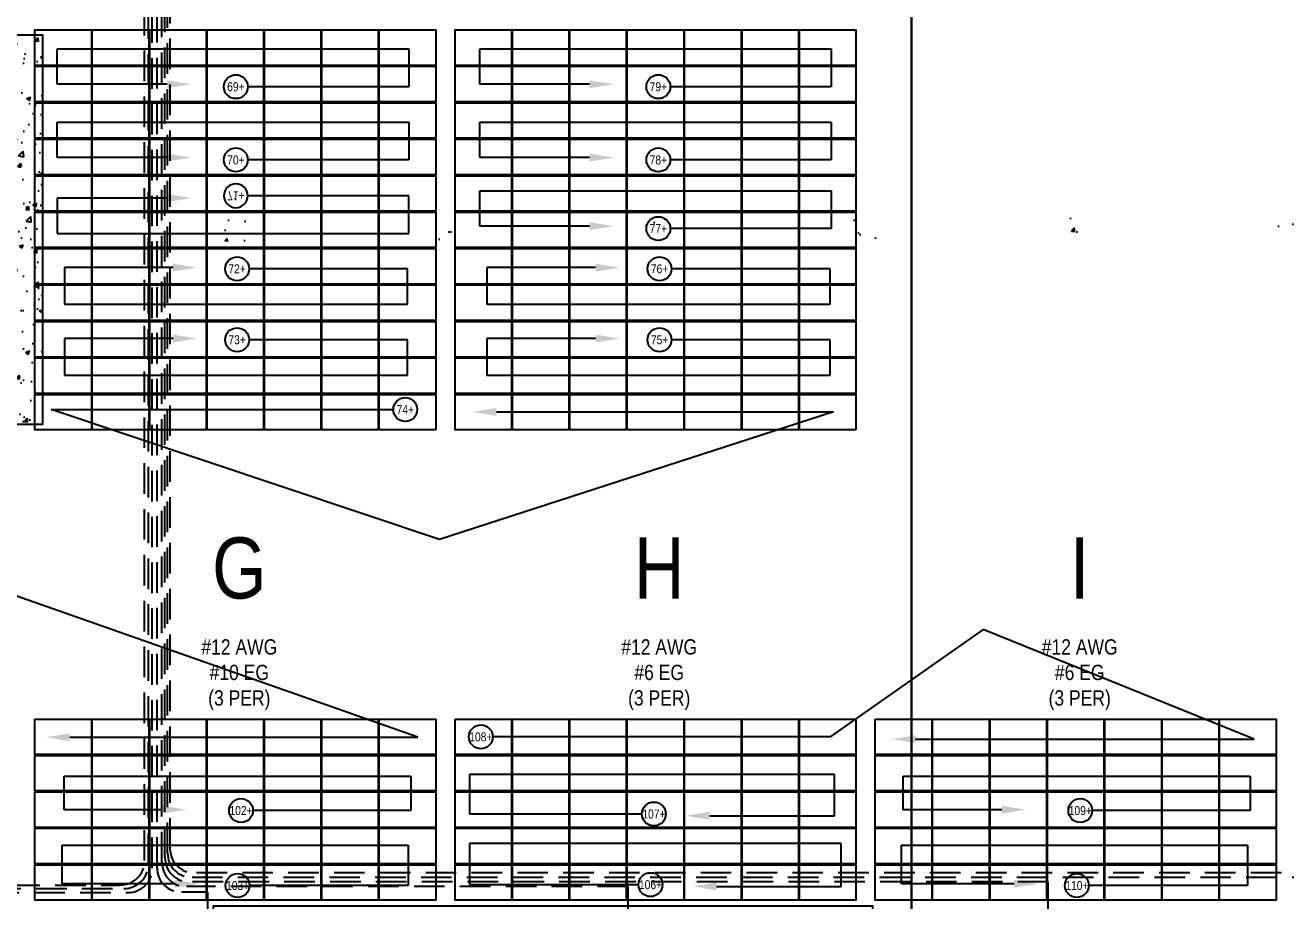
# Model space of a CAD drawing. Header units: inches. Extents: x 0.3 to 35.5, y 0.2 to 23.5.
# Drawn here: x 9.61 to 19.92, y 3.87 to 11.03 of the extents above; entities that cross this region are included whole.
import ezdxf
from ezdxf import colors
from ezdxf.entities.mleader import LeaderData, LeaderLine
from ezdxf.enums import TextEntityAlignment as Align
from ezdxf.math import Vec2, Vec3

# ---------------------------------------------------------------- set-up
doc = ezdxf.new("R2010")
doc.units = ezdxf.units.IN
doc.header["$MEASUREMENT"] = 0
doc.linetypes.add('HIDDEN', pattern=[0.375, 0.25, -0.125])
for name, color, linetype in [('772-1$0$A-AREA', 9, 'Continuous'), ('772-1$0$A-WALL-PATT', 8, 'Continuous'), ('A - Level 1', 7, 'Continuous'), ('AN - Text', 7, 'Continuous'), ('E-STRINGS', 62, 'Continuous'), ('MODULES', 1, 'Continuous')]:
    doc.layers.add(name, color=color, linetype=linetype)
doc.layers.add('E - Conduit', color=7, linetype='HIDDEN', lineweight=25)
doc.styles.add('Arial Narrow', font='ARIALN.TTF', dxfattribs={"height": 1})
doc.styles.add('Borrego 8th NO-ANNO', font='ARIALN.TTF')
doc.styles.get("Standard").update_dxf_attribs({"font": 'ARIAL.TTF'})
pattern_1 = [(50, (-7.09443, -6.13496), (0.3362157, -0.029415), [0.0351563, -0.3867188]), (355, (-7.09443, -6.13496), (-0.0650397, 0.35259), [0.028125, -0.309375]), (100.4514, (-7.06642, -6.1374), (0.2711763, 0.3231748), [0.0298782, -0.3286604]), (46.1842, (-7.09443, -6.0412), (0.500269, -0.077587), [0.052734, -0.580078]), (96.6356, (-7.05275, -6.0477), (0.438123, 0.456618), [0.044817, -0.4929905]), (351.1842, (-7.09443, -6.0412), (0.438123, 0.456618), [0.0421875, -0.4640625]), (21, (-7.04756, -6.06465), (0.2798002, -0.1887276), [0.0351563, -0.3867188]), (326, (-7.04756, -6.06465), (0.114054, 0.339914), [0.028125, -0.309375]), (71.4514, (-7.02424, -6.08038), (0.3938544, 0.151186), [0.0298782, -0.3286604]), (37.5, (-7.09443, -6.13496), (0.00569993, 0.156044), [0, -0.305625, 0, -0.3140625, 0, -0.3105469]), (7.5, (-7.09443, -6.13496), (0.1233138, 0.1848805), [0, -0.1790625, 0, -0.2985938, 0, -0.1183594]), (327.5, (-7.19897, -6.13496), (0.25022927, -0.0105726), [0, -0.1171875, 0, -0.365625, 0, -0.4851563]), (317.5, (-7.24584, -6.13496), (0.2733685, 0.0469242), [0, -0.1523438, 0, -0.2428125, 0, -0.3445313])]

# ---------------------------------------------------------------- blocks, each defined once
blk = doc.blocks.new('_TagCircle')
at = {"layer": 'E-STRINGS', "linetype": 'ByBlock', "lineweight": -2}
blk.add_circle((0, 0), 0.125, dxfattribs=at)
at = {"layer": 'E-STRINGS', "style": 'Arial Narrow'}
blk.add_attdef('TAGNUMBER', text='', height=0.09375, dxfattribs=at).set_placement((0, -0.046875), align=Align.CENTER)
blk = doc.blocks.new('*E147')
at = {"layer": '772-1$0$A-WALL-PATT'}
h = blk.add_hatch(dxfattribs=at)
h.set_pattern_fill('AR-CONC', color=256, scale=0.046875, style=0)
h.set_pattern_definition([(50, (5.9374, 24.06752), (0.3362157, -0.029415), [0.035156, -0.386719]), (355, (5.9374, 24.06752), (-0.06504, 0.35259), [0.028125, -0.309375]), (100.4514, (5.96543, 24.06507), (0.271176, 0.323175), [0.029878, -0.3286604]), (46.1842, (5.9374, 24.16127), (0.500269, -0.077587), [0.052734, -0.580078]), (96.6356, (5.9791, 24.1548), (0.438123, 0.456618), [0.044817, -0.49299]), (351.1842, (5.9374, 24.16127), (0.438123, 0.456618), [0.042188, -0.464063]), (21, (5.98428, 24.13783), (0.2798, -0.1887276), [0.035156, -0.386719]), (326, (5.9843, 24.13783), (0.114054, 0.339914), [0.028125, -0.309375]), (71.4514, (6.0076, 24.1221), (0.3938544, 0.151186), [0.029878, -0.3286604]), (37.5, (5.93741, 24.06752), (0.0056999, 0.156044), [0, -0.305625, 0, -0.3140625, 0, -0.3105469]), (7.5, (5.93741, 24.06752), (0.1233138, 0.1848805), [0, -0.1790625, 0, -0.2985938, 0, -0.1183594]), (327.5, (5.83288, 24.06752), (0.2502293, -0.0105726), [0, -0.1171875, 0, -0.365625, 0, -0.4851563]), (317.5, (5.786, 24.06752), (0.2733685, 0.0469242), [0, -0.1523438, 0, -0.2428125, 0, -0.3445313])])
h.paths.add_polyline_path([(8.484, 10.473), (8.203, 10.473), (8.203, 7.285), (8.484, 7.285)])
h = blk.add_hatch(dxfattribs=at)
h.set_pattern_fill('AR-CONC', color=256, scale=0.046875, style=0)
h.set_pattern_definition(pattern_1)
h.paths.add_polyline_path([(10.156, 8.785), (10.156, 8.973), (9.969, 8.973), (9.969, 8.785)])
h = blk.add_hatch(dxfattribs=at)
h.set_pattern_fill('AR-CONC', color=256, scale=0.046875, style=0)
h.set_pattern_definition(pattern_1)
h.paths.add_polyline_path([(11.875, 8.973), (11.688, 8.973), (11.688, 8.785), (11.875, 8.785)])
h = blk.add_hatch(dxfattribs=at)
h.set_pattern_fill('AR-CONC', color=256, scale=0.046875, style=0)
h.set_pattern_definition(pattern_1)
h.paths.add_polyline_path([(13.594, 8.785), (13.594, 8.973), (13.406, 8.973), (13.406, 8.785)])
h = blk.add_hatch(dxfattribs=at)
h.set_pattern_fill('AR-CONC', color=256, scale=0.046875, style=0)
h.set_pattern_definition(pattern_1)
h.paths.add_polyline_path([(15.313, 8.785), (15.313, 8.973), (15.125, 8.973), (15.125, 8.785)])
h = blk.add_hatch(dxfattribs=at)
h.set_pattern_fill('AR-CONC', color=256, scale=0.046875, style=0)
h.set_pattern_definition(pattern_1)
h.paths.add_polyline_path([(17.031, 8.785), (17.031, 8.973), (16.844, 8.973), (16.844, 8.785)])
h = blk.add_hatch(dxfattribs=at)
h.set_pattern_fill('AR-CONC', color=256, scale=0.046875, style=0)
h.set_pattern_definition(pattern_1)
h.paths.add_polyline_path([(18.75, 8.785), (18.75, 8.973), (18.563, 8.973), (18.563, 8.785)])
at = {"layer": '772-1$0$A-AREA', "elevation": 0}
blk.add_lwpolyline([(8.203, 12.91), (8.203, 10.473), (8.484, 10.473), (8.484, 7.285), (8.203, 7.285), (8.203, 3.16), (15.594, 3.16), (15.594, 3.16), (9.884, 3.16), (9.884, 3.348), (15.274, 3.348), (15.274, 3.16), (15.594, 3.16), (15.594, 14.535)], dxfattribs=at)
blk.add_lwpolyline([(15.594, 14.535), (15.594, 3.16), (18.867, 3.16), (18.867, 8.77), (18.977, 8.77), (18.977, 8.723), (19.539, 8.723), (19.539, 8.77), (19.648, 8.77), (19.648, 7.191), (19.539, 7.191), (19.539, 7.301), (18.977, 7.301), (18.977, 7.191), (18.867, 7.191), (18.867, 3.16), (23.672, 3.16), (23.672, 20.223), (18.149, 20.223), (17.657, 14.598), (22.211, 14.598), (22.211, 14.41), (16.82, 14.41), (16.82, 14.535)], close=True, dxfattribs=at)

msp = doc.modelspace()

# ---------------------------------------------------------------- linework, layer by layer
at = {"layer": 'E - Conduit'}
for p, q in [((10.585, 4.198), (10.585, 20.732)), ((10.616, 4.169), (10.616, 20.732)), ((10.648, 4.136), (10.648, 20.732)), ((10.688, 4.139), (10.688, 20.732)), ((10.727, 4.184), (10.727, 20.732)), ((10.752, 4.223), (10.752, 20.732)), ((10.773, 4.259, 0), (10.773, 20.732)), ((10.794, 4.296, 0), (10.794, 20.732)), ((17.978, 4.023), (10.952, 4.023)), ((21.722, 4.059, 0), (10.973, 4.059, 0)), ((21.76, 4.097, 0), (10.993, 4.097, 0)), ((17.978, 3.804), (17.978, 4.023)), ((4.823, 3.969), (10.416, 3.969)), ((6.479, 3.998), (10.386, 3.998)), ((8.183, 3.936), (10.449, 3.936)), ((11.103, 3.939), (10.887, 3.939)), ((14.54, 3.985), (10.927, 3.985)), ((11.103, 3.804), (11.103, 3.939)), ((14.54, 3.804), (14.54, 3.985))]:
    msp.add_line(p, q, dxfattribs=at)
at = {"layer": 'E - Conduit', "extrusion": (-2.67558e-23, -1.67911e-07, 1)}
msp.add_arc((10.973, 4.259, 0), 0.2, 180, 270, dxfattribs=at)
at = {"layer": 'E - Conduit', "extrusion": (-2.00792e-23, -1.68288e-07, 1)}
msp.add_arc((10.993, 4.296, 0), 0.2, 180, 270, dxfattribs=at)
at = {"layer": 'E - Conduit'}
for centre, start, end in [((10.386, 4.198), 270, 0), ((10.416, 4.169), 270, 0), ((10.449, 4.136), 270, 0), ((10.887, 4.139), 180, 270), ((10.927, 4.184), 180, 270), ((10.952, 4.223), 180, 270)]:
    msp.add_arc(centre, 0.2, start, end, dxfattribs=at)
at = {"layer": 'MODULES', "elevation": 0}
for points in [[(10.15, 10.702), (9.688, 10.702), (9.688, 10.993), (10.15, 10.993)], [(10.619, 10.702), (10.157, 10.702), (10.157, 10.993), (10.619, 10.993)], [(11.089, 10.702), (10.627, 10.702), (10.627, 10.993), (11.089, 10.993)], [(11.558, 10.702), (11.096, 10.702), (11.096, 10.993), (11.558, 10.993)], [(12.028, 10.702), (11.566, 10.702), (11.566, 10.993), (12.028, 10.993)], [(12.497, 10.702), (12.035, 10.702), (12.035, 10.993), (12.497, 10.993)], [(12.967, 10.702), (12.505, 10.702), (12.505, 10.993), (12.967, 10.993)], [(13.587, 10.702), (13.125, 10.702), (13.125, 10.993), (13.587, 10.993)], [(14.057, 10.702), (13.595, 10.702), (13.595, 10.993), (14.057, 10.993)], [(14.526, 10.702), (14.064, 10.702), (14.064, 10.993), (14.526, 10.993)], [(14.996, 10.702), (14.534, 10.702), (14.534, 10.993), (14.996, 10.993)], [(15.465, 10.702), (15.003, 10.702), (15.003, 10.993), (15.465, 10.993)], [(15.935, 10.702), (15.473, 10.702), (15.473, 10.993), (15.935, 10.993)], [(16.404, 10.702), (15.942, 10.702), (15.942, 10.993), (16.404, 10.993)], [(10.15, 10.404), (9.688, 10.404), (9.688, 10.695), (10.15, 10.695)], [(10.619, 10.404), (10.157, 10.404), (10.157, 10.695), (10.619, 10.695)], [(11.089, 10.404), (10.627, 10.404), (10.627, 10.695), (11.089, 10.695)], [(11.558, 10.404), (11.096, 10.404), (11.096, 10.695), (11.558, 10.695)], [(12.028, 10.404), (11.566, 10.404), (11.566, 10.695), (12.028, 10.695)], [(12.497, 10.404), (12.035, 10.404), (12.035, 10.695), (12.497, 10.695)], [(12.967, 10.404), (12.505, 10.404), (12.505, 10.695), (12.967, 10.695)], [(13.587, 10.404), (13.125, 10.404), (13.125, 10.695), (13.587, 10.695)], [(14.057, 10.404), (13.595, 10.404), (13.595, 10.695), (14.057, 10.695)], [(14.526, 10.404), (14.064, 10.404), (14.064, 10.695), (14.526, 10.695)], [(14.996, 10.404), (14.534, 10.404), (14.534, 10.695), (14.996, 10.695)], [(15.465, 10.404), (15.003, 10.404), (15.003, 10.695), (15.465, 10.695)], [(15.935, 10.404), (15.473, 10.404), (15.473, 10.695), (15.935, 10.695)], [(16.404, 10.404), (15.942, 10.404), (15.942, 10.695), (16.404, 10.695)], [(10.15, 10.106), (9.688, 10.106), (9.688, 10.396), (10.15, 10.396)], [(10.619, 10.106), (10.157, 10.106), (10.157, 10.396), (10.619, 10.396)], [(11.089, 10.106), (10.627, 10.106), (10.627, 10.396), (11.089, 10.396)], [(11.558, 10.106), (11.096, 10.106), (11.096, 10.396), (11.558, 10.396)], [(12.028, 10.106), (11.566, 10.106), (11.566, 10.396), (12.028, 10.396)], [(12.497, 10.106), (12.035, 10.106), (12.035, 10.396), (12.497, 10.396)], [(12.967, 10.106), (12.505, 10.106), (12.505, 10.396), (12.967, 10.396)], [(13.587, 10.106), (13.125, 10.106), (13.125, 10.396), (13.587, 10.396)], [(14.057, 10.106), (13.595, 10.106), (13.595, 10.396), (14.057, 10.396)], [(14.526, 10.106), (14.064, 10.106), (14.064, 10.396), (14.526, 10.396)], [(14.996, 10.106), (14.534, 10.106), (14.534, 10.396), (14.996, 10.396)], [(15.465, 10.106), (15.003, 10.106), (15.003, 10.396), (15.465, 10.396)], [(15.935, 10.106), (15.473, 10.106), (15.473, 10.396), (15.935, 10.396)], [(16.404, 10.106), (15.942, 10.106), (15.942, 10.396), (16.404, 10.396)], [(10.15, 9.808), (9.688, 9.808), (9.688, 10.098), (10.15, 10.098)], [(10.619, 9.808), (10.157, 9.808), (10.157, 10.098), (10.619, 10.098)], [(11.089, 9.808), (10.627, 9.808), (10.627, 10.098), (11.089, 10.098)], [(11.558, 9.808), (11.096, 9.808), (11.096, 10.098), (11.558, 10.098)], [(12.028, 9.808), (11.566, 9.808), (11.566, 10.098), (12.028, 10.098)], [(12.497, 9.808), (12.035, 9.808), (12.035, 10.098), (12.497, 10.098)], [(12.967, 9.808), (12.505, 9.808), (12.505, 10.098), (12.967, 10.098)], [(13.587, 9.808), (13.125, 9.808), (13.125, 10.098), (13.587, 10.098)], [(14.057, 9.808), (13.595, 9.808), (13.595, 10.098), (14.057, 10.098)], [(14.526, 9.808), (14.064, 9.808), (14.064, 10.098), (14.526, 10.098)], [(14.996, 9.808), (14.534, 9.808), (14.534, 10.098), (14.996, 10.098)], [(15.465, 9.808), (15.003, 9.808), (15.003, 10.098), (15.465, 10.098)], [(15.935, 9.808), (15.473, 9.808), (15.473, 10.098), (15.935, 10.098)], [(16.404, 9.808), (15.942, 9.808), (15.942, 10.098), (16.404, 10.098)], [(10.15, 9.51), (9.688, 9.51), (9.688, 9.8), (10.15, 9.8)], [(10.619, 9.51), (10.157, 9.51), (10.157, 9.8), (10.619, 9.8)], [(11.089, 9.51), (10.627, 9.51), (10.627, 9.8), (11.089, 9.8)], [(11.558, 9.51), (11.096, 9.51), (11.096, 9.8), (11.558, 9.8)], [(12.028, 9.51), (11.566, 9.51), (11.566, 9.8), (12.028, 9.8)], [(12.497, 9.51), (12.035, 9.51), (12.035, 9.8), (12.497, 9.8)], [(12.967, 9.51), (12.505, 9.51), (12.505, 9.8), (12.967, 9.8)], [(13.587, 9.51), (13.125, 9.51), (13.125, 9.8), (13.587, 9.8)], [(14.057, 9.51), (13.595, 9.51), (13.595, 9.8), (14.057, 9.8)], [(14.526, 9.51), (14.064, 9.51), (14.064, 9.8), (14.526, 9.8)], [(14.996, 9.51), (14.534, 9.51), (14.534, 9.8), (14.996, 9.8)], [(15.465, 9.51), (15.003, 9.51), (15.003, 9.8), (15.465, 9.8)], [(15.935, 9.51), (15.473, 9.51), (15.473, 9.8), (15.935, 9.8)], [(16.404, 9.51), (15.942, 9.51), (15.942, 9.8), (16.404, 9.8)], [(10.15, 9.212), (9.688, 9.212), (9.688, 9.502), (10.15, 9.502)], [(10.619, 9.212), (10.157, 9.212), (10.157, 9.502), (10.619, 9.502)], [(11.089, 9.212), (10.627, 9.212), (10.627, 9.502), (11.089, 9.502)], [(11.558, 9.212), (11.096, 9.212), (11.096, 9.502), (11.558, 9.502)], [(12.028, 9.212), (11.566, 9.212), (11.566, 9.502), (12.028, 9.502)], [(12.497, 9.212), (12.035, 9.212), (12.035, 9.502), (12.497, 9.502)], [(12.967, 9.212), (12.505, 9.212), (12.505, 9.502), (12.967, 9.502)], [(13.587, 9.212), (13.125, 9.212), (13.125, 9.502), (13.587, 9.502)], [(14.057, 9.212), (13.595, 9.212), (13.595, 9.502), (14.057, 9.502)], [(14.526, 9.212), (14.064, 9.212), (14.064, 9.502), (14.526, 9.502)], [(14.996, 9.212), (14.534, 9.212), (14.534, 9.502), (14.996, 9.502)], [(15.465, 9.212), (15.003, 9.212), (15.003, 9.502), (15.465, 9.502)], [(15.935, 9.212), (15.473, 9.212), (15.473, 9.502), (15.935, 9.502)], [(16.404, 9.212), (15.942, 9.212), (15.942, 9.502), (16.404, 9.502)], [(10.15, 8.913), (9.688, 8.913), (9.688, 9.204), (10.15, 9.204)], [(10.619, 8.913), (10.157, 8.913), (10.157, 9.204), (10.619, 9.204)], [(11.089, 8.913), (10.627, 8.913), (10.627, 9.204), (11.089, 9.204)], [(11.558, 8.913), (11.096, 8.913), (11.096, 9.204), (11.558, 9.204)], [(12.028, 8.913), (11.566, 8.913), (11.566, 9.204), (12.028, 9.204)], [(12.497, 8.913), (12.035, 8.913), (12.035, 9.204), (12.497, 9.204)], [(12.967, 8.913), (12.505, 8.913), (12.505, 9.204), (12.967, 9.204)], [(13.587, 8.913), (13.125, 8.913), (13.125, 9.204), (13.587, 9.204)], [(14.057, 8.913), (13.595, 8.913), (13.595, 9.204), (14.057, 9.204)], [(14.526, 8.913), (14.064, 8.913), (14.064, 9.204), (14.526, 9.204)], [(14.996, 8.913), (14.534, 8.913), (14.534, 9.204), (14.996, 9.204)], [(15.465, 8.913), (15.003, 8.913), (15.003, 9.204), (15.465, 9.204)], [(15.935, 8.913), (15.473, 8.913), (15.473, 9.204), (15.935, 9.204)], [(16.404, 8.913), (15.942, 8.913), (15.942, 9.204), (16.404, 9.204)], [(10.15, 8.615), (9.688, 8.615), (9.688, 8.906), (10.15, 8.906)], [(10.619, 8.615), (10.157, 8.615), (10.157, 8.906), (10.619, 8.906)], [(11.089, 8.615), (10.627, 8.615), (10.627, 8.906), (11.089, 8.906)], [(11.558, 8.615), (11.096, 8.615), (11.096, 8.906), (11.558, 8.906)], [(12.028, 8.615), (11.566, 8.615), (11.566, 8.906), (12.028, 8.906)], [(12.497, 8.615), (12.035, 8.615), (12.035, 8.906), (12.497, 8.906)], [(12.967, 8.615), (12.505, 8.615), (12.505, 8.906), (12.967, 8.906)], [(13.587, 8.615), (13.125, 8.615), (13.125, 8.906), (13.587, 8.906)], [(14.057, 8.615), (13.595, 8.615), (13.595, 8.906), (14.057, 8.906)], [(14.526, 8.615), (14.064, 8.615), (14.064, 8.906), (14.526, 8.906)], [(14.996, 8.615), (14.534, 8.615), (14.534, 8.906), (14.996, 8.906)], [(15.465, 8.615), (15.003, 8.615), (15.003, 8.906), (15.465, 8.906)], [(15.935, 8.615), (15.473, 8.615), (15.473, 8.906), (15.935, 8.906)], [(16.404, 8.615), (15.942, 8.615), (15.942, 8.906), (16.404, 8.906)], [(10.15, 8.317), (9.688, 8.317), (9.688, 8.607), (10.15, 8.607)], [(10.619, 8.317), (10.157, 8.317), (10.157, 8.607), (10.619, 8.607)], [(11.089, 8.317), (10.627, 8.317), (10.627, 8.607), (11.089, 8.607)], [(11.558, 8.317), (11.096, 8.317), (11.096, 8.607), (11.558, 8.607)], [(12.028, 8.317), (11.566, 8.317), (11.566, 8.607), (12.028, 8.607)], [(12.497, 8.317), (12.035, 8.317), (12.035, 8.607), (12.497, 8.607)], [(12.967, 8.317), (12.505, 8.317), (12.505, 8.607), (12.967, 8.607)], [(13.587, 8.317), (13.125, 8.317), (13.125, 8.607), (13.587, 8.607)], [(14.057, 8.317), (13.595, 8.317), (13.595, 8.607), (14.057, 8.607)], [(14.526, 8.317), (14.064, 8.317), (14.064, 8.607), (14.526, 8.607)], [(14.996, 8.317), (14.534, 8.317), (14.534, 8.607), (14.996, 8.607)], [(15.465, 8.317), (15.003, 8.317), (15.003, 8.607), (15.465, 8.607)], [(15.935, 8.317), (15.473, 8.317), (15.473, 8.607), (15.935, 8.607)], [(16.404, 8.317), (15.942, 8.317), (15.942, 8.607), (16.404, 8.607)], [(10.15, 8.019), (9.688, 8.019), (9.688, 8.309), (10.15, 8.309)], [(10.619, 8.019), (10.157, 8.019), (10.157, 8.309), (10.619, 8.309)], [(11.089, 8.019), (10.627, 8.019), (10.627, 8.309), (11.089, 8.309)], [(11.558, 8.019), (11.096, 8.019), (11.096, 8.309), (11.558, 8.309)], [(12.028, 8.019), (11.566, 8.019), (11.566, 8.309), (12.028, 8.309)], [(12.497, 8.019), (12.035, 8.019), (12.035, 8.309), (12.497, 8.309)], [(12.967, 8.019), (12.505, 8.019), (12.505, 8.309), (12.967, 8.309)], [(13.587, 8.019), (13.125, 8.019), (13.125, 8.309), (13.587, 8.309)], [(14.057, 8.019), (13.595, 8.019), (13.595, 8.309), (14.057, 8.309)], [(14.526, 8.019), (14.064, 8.019), (14.064, 8.309), (14.526, 8.309)], [(14.996, 8.019), (14.534, 8.019), (14.534, 8.309), (14.996, 8.309)], [(15.465, 8.019), (15.003, 8.019), (15.003, 8.309), (15.465, 8.309)], [(15.935, 8.019), (15.473, 8.019), (15.473, 8.309), (15.935, 8.309)], [(16.404, 8.019), (15.942, 8.019), (15.942, 8.309), (16.404, 8.309)], [(10.15, 7.721), (9.688, 7.721), (9.688, 8.011), (10.15, 8.011)], [(10.619, 7.721), (10.157, 7.721), (10.157, 8.011), (10.619, 8.011)], [(11.089, 7.721), (10.627, 7.721), (10.627, 8.011), (11.089, 8.011)], [(11.558, 7.721), (11.096, 7.721), (11.096, 8.011), (11.558, 8.011)], [(12.028, 7.721), (11.566, 7.721), (11.566, 8.011), (12.028, 8.011)], [(12.497, 7.721), (12.035, 7.721), (12.035, 8.011), (12.497, 8.011)], [(12.967, 7.721), (12.505, 7.721), (12.505, 8.011), (12.967, 8.011)], [(13.587, 7.721), (13.125, 7.721), (13.125, 8.011), (13.587, 8.011)], [(14.057, 7.721), (13.595, 7.721), (13.595, 8.011), (14.057, 8.011)], [(14.526, 7.721), (14.064, 7.721), (14.064, 8.011), (14.526, 8.011)], [(14.996, 7.721), (14.534, 7.721), (14.534, 8.011), (14.996, 8.011)], [(15.465, 7.721), (15.003, 7.721), (15.003, 8.011), (15.465, 8.011)], [(15.935, 7.721), (15.473, 7.721), (15.473, 8.011), (15.935, 8.011)], [(16.404, 7.721), (15.942, 7.721), (15.942, 8.011), (16.404, 8.011)]]:
    msp.add_lwpolyline(points, close=True, dxfattribs=at)
at = {"layer": 'MODULES'}
for points in [[(9.688, 5.356), (10.15, 5.356), (10.15, 5.066), (9.688, 5.066)], [(10.157, 5.356), (10.619, 5.356), (10.619, 5.066), (10.157, 5.066)], [(10.627, 5.356), (11.089, 5.356), (11.089, 5.066), (10.627, 5.066)], [(11.096, 5.356), (11.558, 5.356), (11.558, 5.066), (11.096, 5.066)], [(11.566, 5.356), (12.028, 5.356), (12.028, 5.066), (11.566, 5.066)], [(12.035, 5.356), (12.497, 5.356), (12.497, 5.066), (12.035, 5.066)], [(12.505, 5.356), (12.967, 5.356), (12.967, 5.066), (12.505, 5.066)], [(13.125, 5.356), (13.587, 5.356), (13.587, 5.066), (13.125, 5.066)], [(13.595, 5.356), (14.057, 5.356), (14.057, 5.066), (13.595, 5.066)], [(14.064, 5.356), (14.526, 5.356), (14.526, 5.066), (14.064, 5.066)], [(14.534, 5.356), (14.996, 5.356), (14.996, 5.066), (14.534, 5.066)], [(15.003, 5.356), (15.465, 5.356), (15.465, 5.066), (15.003, 5.066)], [(15.473, 5.356), (15.935, 5.356), (15.935, 5.066), (15.473, 5.066)], [(15.943, 5.356), (16.404, 5.356), (16.404, 5.066), (15.943, 5.066)], [(16.563, 5.356), (17.025, 5.356), (17.025, 5.066), (16.563, 5.066)], [(17.032, 5.356), (17.494, 5.356), (17.494, 5.066), (17.032, 5.066)], [(17.502, 5.356), (17.964, 5.356), (17.964, 5.066), (17.502, 5.066)], [(17.971, 5.356), (18.433, 5.356), (18.433, 5.066), (17.971, 5.066)], [(18.441, 5.356), (18.903, 5.356), (18.903, 5.066), (18.441, 5.066)], [(18.91, 5.356), (19.372, 5.356), (19.372, 5.066), (18.91, 5.066)], [(19.38, 5.356), (19.842, 5.356), (19.842, 5.066), (19.38, 5.066)], [(9.688, 5.058), (10.15, 5.058), (10.15, 4.768), (9.688, 4.768)], [(10.157, 5.058), (10.619, 5.058), (10.619, 4.768), (10.157, 4.768)], [(10.627, 5.058), (11.089, 5.058), (11.089, 4.768), (10.627, 4.768)], [(11.096, 5.058), (11.558, 5.058), (11.558, 4.768), (11.096, 4.768)], [(11.566, 5.058), (12.028, 5.058), (12.028, 4.768), (11.566, 4.768)], [(12.035, 5.058), (12.497, 5.058), (12.497, 4.768), (12.035, 4.768)], [(12.505, 5.058), (12.967, 5.058), (12.967, 4.768), (12.505, 4.768)], [(13.125, 5.058), (13.587, 5.058), (13.587, 4.768), (13.125, 4.768)], [(13.595, 5.058), (14.057, 5.058), (14.057, 4.768), (13.595, 4.768)], [(14.064, 5.058), (14.526, 5.058), (14.526, 4.768), (14.064, 4.768)], [(14.534, 5.058), (14.996, 5.058), (14.996, 4.768), (14.534, 4.768)], [(15.003, 5.058), (15.465, 5.058), (15.465, 4.768), (15.003, 4.768)], [(15.473, 5.058), (15.935, 5.058), (15.935, 4.768), (15.473, 4.768)], [(15.943, 5.058), (16.404, 5.058), (16.404, 4.768), (15.943, 4.768)], [(16.563, 5.058), (17.025, 5.058), (17.025, 4.768), (16.563, 4.768)], [(17.032, 5.058), (17.494, 5.058), (17.494, 4.768), (17.032, 4.768)], [(17.502, 5.058), (17.964, 5.058), (17.964, 4.768), (17.502, 4.768)], [(17.971, 5.058), (18.433, 5.058), (18.433, 4.768), (17.971, 4.768)], [(18.441, 5.058), (18.903, 5.058), (18.903, 4.768), (18.441, 4.768)], [(18.91, 5.058), (19.372, 5.058), (19.372, 4.768), (18.91, 4.768)], [(19.38, 5.058), (19.842, 5.058), (19.842, 4.768), (19.38, 4.768)], [(9.688, 4.76), (10.15, 4.76), (10.15, 4.469), (9.688, 4.469)], [(10.157, 4.76), (10.619, 4.76), (10.619, 4.469), (10.157, 4.469)], [(10.627, 4.76), (11.089, 4.76), (11.089, 4.469), (10.627, 4.469)], [(11.096, 4.76), (11.558, 4.76), (11.558, 4.469), (11.096, 4.469)], [(11.566, 4.76), (12.028, 4.76), (12.028, 4.469), (11.566, 4.469)], [(12.035, 4.76), (12.497, 4.76), (12.497, 4.469), (12.035, 4.469)], [(12.505, 4.76), (12.967, 4.76), (12.967, 4.469), (12.505, 4.469)], [(13.125, 4.76), (13.587, 4.76), (13.587, 4.469), (13.125, 4.469)], [(13.595, 4.76), (14.057, 4.76), (14.057, 4.469), (13.595, 4.469)], [(14.064, 4.76), (14.526, 4.76), (14.526, 4.469), (14.064, 4.469)], [(14.534, 4.76), (14.996, 4.76), (14.996, 4.469), (14.534, 4.469)], [(15.003, 4.76), (15.465, 4.76), (15.465, 4.469), (15.003, 4.469)], [(15.473, 4.76), (15.935, 4.76), (15.935, 4.469), (15.473, 4.469)], [(15.943, 4.76), (16.404, 4.76), (16.404, 4.469), (15.943, 4.469)], [(16.563, 4.76), (17.025, 4.76), (17.025, 4.469), (16.563, 4.469)], [(17.032, 4.76), (17.494, 4.76), (17.494, 4.469), (17.032, 4.469)], [(17.502, 4.76), (17.964, 4.76), (17.964, 4.469), (17.502, 4.469)], [(17.971, 4.76), (18.433, 4.76), (18.433, 4.469), (17.971, 4.469)], [(18.441, 4.76), (18.903, 4.76), (18.903, 4.469), (18.441, 4.469)], [(18.91, 4.76), (19.372, 4.76), (19.372, 4.469), (18.91, 4.469)], [(19.38, 4.76), (19.842, 4.76), (19.842, 4.469), (19.38, 4.469)], [(9.688, 4.462), (10.15, 4.462), (10.15, 4.171), (9.688, 4.171)], [(10.157, 4.462), (10.619, 4.462), (10.619, 4.171), (10.157, 4.171)], [(10.627, 4.462), (11.089, 4.462), (11.089, 4.171), (10.627, 4.171)], [(11.096, 4.462), (11.558, 4.462), (11.558, 4.171), (11.096, 4.171)], [(11.566, 4.462), (12.028, 4.462), (12.028, 4.171), (11.566, 4.171)], [(12.035, 4.462), (12.497, 4.462), (12.497, 4.171), (12.035, 4.171)], [(12.505, 4.462), (12.967, 4.462), (12.967, 4.171), (12.505, 4.171)], [(13.125, 4.462), (13.587, 4.462), (13.587, 4.171), (13.125, 4.171)], [(13.595, 4.462), (14.057, 4.462), (14.057, 4.171), (13.595, 4.171)], [(14.064, 4.462), (14.526, 4.462), (14.526, 4.171), (14.064, 4.171)], [(14.534, 4.462), (14.996, 4.462), (14.996, 4.171), (14.534, 4.171)], [(15.003, 4.462), (15.465, 4.462), (15.465, 4.171), (15.003, 4.171)], [(15.473, 4.462), (15.935, 4.462), (15.935, 4.171), (15.473, 4.171)], [(15.943, 4.462), (16.404, 4.462), (16.404, 4.171), (15.943, 4.171)], [(16.563, 4.462), (17.025, 4.462), (17.025, 4.171), (16.563, 4.171)], [(17.032, 4.462), (17.494, 4.462), (17.494, 4.171), (17.032, 4.171)], [(17.502, 4.462), (17.964, 4.462), (17.964, 4.171), (17.502, 4.171)], [(17.971, 4.462), (18.433, 4.462), (18.433, 4.171), (17.971, 4.171)], [(18.441, 4.462), (18.903, 4.462), (18.903, 4.171), (18.441, 4.171)], [(18.91, 4.462), (19.372, 4.462), (19.372, 4.171), (18.91, 4.171)], [(19.38, 4.462), (19.842, 4.462), (19.842, 4.171), (19.38, 4.171)], [(9.688, 4.163), (10.15, 4.163), (10.15, 3.873), (9.688, 3.873)], [(10.157, 4.163), (10.619, 4.163), (10.619, 3.873), (10.157, 3.873)], [(10.627, 4.163), (11.089, 4.163), (11.089, 3.873), (10.627, 3.873)], [(11.096, 4.163), (11.558, 4.163), (11.558, 3.873), (11.096, 3.873)], [(11.566, 4.163), (12.028, 4.163), (12.028, 3.873), (11.566, 3.873)], [(12.035, 4.163), (12.497, 4.163), (12.497, 3.873), (12.035, 3.873)], [(12.505, 4.163), (12.967, 4.163), (12.967, 3.873), (12.505, 3.873)], [(13.125, 4.163), (13.587, 4.163), (13.587, 3.873), (13.125, 3.873)], [(13.595, 4.163), (14.057, 4.163), (14.057, 3.873), (13.595, 3.873)], [(14.064, 4.163), (14.526, 4.163), (14.526, 3.873), (14.064, 3.873)], [(14.534, 4.163), (14.996, 4.163), (14.996, 3.873), (14.534, 3.873)], [(15.003, 4.163), (15.465, 4.163), (15.465, 3.873), (15.003, 3.873)], [(15.473, 4.163), (15.935, 4.163), (15.935, 3.873), (15.473, 3.873)], [(15.943, 4.163), (16.404, 4.163), (16.404, 3.873), (15.943, 3.873)], [(16.563, 4.163), (17.025, 4.163), (17.025, 3.873), (16.563, 3.873)], [(17.032, 4.163), (17.494, 4.163), (17.494, 3.873), (17.032, 3.873)], [(17.502, 4.163), (17.964, 4.163), (17.964, 3.873), (17.502, 3.873)], [(17.971, 4.163), (18.433, 4.163), (18.433, 3.873), (17.971, 3.873)], [(18.441, 4.163), (18.903, 4.163), (18.903, 3.873), (18.441, 3.873)], [(18.91, 4.163), (19.372, 4.163), (19.372, 3.873), (18.91, 3.873)], [(19.38, 4.163), (19.842, 4.163), (19.842, 3.873), (19.38, 3.873)]]:
    msp.add_lwpolyline(points, close=True, dxfattribs=at)

# ---------------------------------------------------------------- block references
at = {"layer": 'A - Level 1', "color": 7}
msp.add_blockref('*E147', (1.265, 0.479, 0), dxfattribs=at)

# ---------------------------------------------------------------- texts
at = {"layer": 'AN - Text', "char_height": 0.125, "width": 2.75194, "attachment_point": 5, "style": 'Borrego 8th NO-ANNO'}
for s, insert in [('{\\H4x;G}\\P#12 AWG\\P#10 EG\\P(3 PER)', (11.36, 6.135)), ('{\\H4x;H}\\P#12 AWG\\P#6 EG\\P(3 PER)', (14.795, 6.135)), ('{\\H4x;I}\\P#12 AWG\\P#6 EG\\P(3 PER)', (18.235, 6.135))]:
    msp.add_mtext(s, dxfattribs=dict(at, insert=insert))

# ---------------------------------------------------------------- leaders
at = {"layer": 'E-STRINGS'}
ml = msp.add_multileader_block('Standard', dxfattribs=at)
ml.set_content('_TagCircle', color=256, scale=0.78125)
ml.set_attribute('TAGNUMBER', '69+', width=0)
ml.set_leader_properties(color=256, linetype='ByLayer', lineweight=-1)
ml.build(insert=Vec2(0, 0))
ml.multileader.update_dxf_attribs({"has_dogleg": 0, "has_text_frame": 1, "text_right_attachment_type": 6, "dogleg_length": 0, "arrow_head_size": 0.195, "scale": 100})
ctx = ml.context
ctx.base_point, ctx.scale, ctx.char_height, ctx.arrow_head_size, ctx.landing_gap_size, ctx.plane_origin = Vec3(11.234, 10.528), 100, 14.063, 0.195, 4.688, Vec3(10.965, 10.548)
ctx.right_attachment = 6
notes = []
notes.append((ctx, [(0, (1, 1, 0), (11.43, 10.528), (-1, 0), 0, [(0, [(10.965, 10.548), (9.871, 10.548), (9.871, 10.838), (12.746, 10.838), (12.746, 10.528)], 0, [])])]))
ctx.block.insert = Vec3(11.332, 10.528)
ml = msp.add_multileader_block('Standard', dxfattribs=at)
ml.set_content('_TagCircle', color=256, scale=0.78125)
ml.set_attribute('TAGNUMBER', '79+', width=0)
ml.set_leader_properties(color=256, linetype='ByLayer', lineweight=-1)
ml.build(insert=Vec2(0, 0))
ml.multileader.update_dxf_attribs({"has_dogleg": 0, "has_text_frame": 1, "text_right_attachment_type": 6, "dogleg_length": 0, "arrow_head_size": 0.195, "scale": 100})
ctx = ml.context
ctx.base_point, ctx.scale, ctx.char_height, ctx.arrow_head_size, ctx.landing_gap_size, ctx.plane_origin = Vec3(14.69, 10.528), 100, 14.063, 0.195, 4.688, Vec3(14.421, 10.548)
ctx.right_attachment = 6
notes.append((ctx, [(0, (1, 1, 0), (14.886, 10.528), (-1, 0), 0, [(0, [(14.421, 10.548), (13.327, 10.548), (13.327, 10.838), (16.202, 10.838), (16.202, 10.528)], 0, [])])]))
ctx.block.insert = Vec3(14.788, 10.528)
ml = msp.add_multileader_block('Standard', dxfattribs=at)
ml.set_content('_TagCircle', color=256, scale=0.78125)
ml.set_attribute('TAGNUMBER', '70+', width=0)
ml.set_leader_properties(color=256, linetype='ByLayer', lineweight=-1)
ml.build(insert=Vec2(0, 0))
ml.multileader.update_dxf_attribs({"has_dogleg": 0, "has_text_frame": 1, "text_right_attachment_type": 6, "dogleg_length": 0, "arrow_head_size": 0.195, "scale": 100})
ctx = ml.context
ctx.base_point, ctx.scale, ctx.char_height, ctx.arrow_head_size, ctx.landing_gap_size, ctx.plane_origin = Vec3(11.234, 9.929), 100, 14.063, 0.195, 4.688, Vec3(10.965, 9.948)
ctx.right_attachment = 6
notes.append((ctx, [(0, (1, 1, 0), (11.43, 9.929), (-1, 0), 0, [(0, [(10.965, 9.948), (9.871, 9.948), (9.871, 10.238), (12.746, 10.238), (12.746, 9.929)], 0, [])])]))
ctx.block.insert = Vec3(11.332, 9.929)
ml = msp.add_multileader_block('Standard', dxfattribs=at)
ml.set_content('_TagCircle', color=256, scale=0.78125)
ml.set_attribute('TAGNUMBER', '78+', width=0)
ml.set_leader_properties(color=256, linetype='ByLayer', lineweight=-1)
ml.build(insert=Vec2(0, 0))
ml.multileader.update_dxf_attribs({"has_dogleg": 0, "has_text_frame": 1, "text_right_attachment_type": 6, "dogleg_length": 0, "arrow_head_size": 0.195, "scale": 100})
ctx = ml.context
ctx.base_point, ctx.scale, ctx.char_height, ctx.arrow_head_size, ctx.landing_gap_size, ctx.plane_origin = Vec3(14.69, 9.929), 100, 14.063, 0.195, 4.688, Vec3(14.421, 9.948)
ctx.right_attachment = 6
notes.append((ctx, [(0, (1, 1, 0), (14.886, 9.929), (-1, 0), 0, [(0, [(14.421, 9.948), (13.327, 9.948), (13.327, 10.238), (16.202, 10.238), (16.202, 9.929)], 0, [])])]))
ctx.block.insert = Vec3(14.788, 9.929)
ml = msp.add_multileader_block('Standard', dxfattribs=at)
ml.set_content('_TagCircle', color=256, scale=-0.78125)
ml.set_attribute('TAGNUMBER', '71+', width=0)
ml.set_leader_properties(color=256, linetype='ByLayer', lineweight=-1)
ml.build(insert=Vec2(0, 0))
ml.multileader.update_dxf_attribs({"has_dogleg": 0, "has_text_frame": 1, "text_right_attachment_type": 6, "dogleg_length": 0, "arrow_head_size": 0.195, "scale": 100})
ctx = ml.context
ctx.base_point, ctx.scale, ctx.char_height, ctx.arrow_head_size, ctx.landing_gap_size, ctx.plane_origin = Vec3(11.234, 9.636), 100, 14.063, 0.195, 4.688, Vec3(10.965, 9.617)
ctx.right_attachment = 6
notes.append((ctx, [(0, (1, 1, 0), (11.43, 9.636), (-1, 0), 0, [(0, [(10.965, 9.617), (9.871, 9.617), (9.871, 9.327), (12.746, 9.327), (12.746, 9.636)], 0, [])])]))
ctx.block.insert, ctx.block.rotation, ctx.block.scale = Vec3(11.332, 9.636), 3.141593, Vec3(-0.78125, 0.78125, 0.78125)
ml = msp.add_multileader_block('Standard', dxfattribs=at)
ml.set_content('_TagCircle', color=256, scale=0.78125)
ml.set_attribute('TAGNUMBER', '77+', width=0)
ml.set_leader_properties(color=256, linetype='ByLayer', lineweight=-1)
ml.build(insert=Vec2(0, 0))
ml.multileader.update_dxf_attribs({"has_dogleg": 0, "has_text_frame": 1, "text_right_attachment_type": 6, "dogleg_length": 0, "arrow_head_size": 0.195, "scale": 100})
ctx = ml.context
ctx.base_point, ctx.scale, ctx.char_height, ctx.arrow_head_size, ctx.landing_gap_size, ctx.plane_origin = Vec3(14.69, 9.367), 100, 14.063, 0.195, 4.688, Vec3(14.421, 9.387)
ctx.right_attachment = 6
notes.append((ctx, [(0, (1, 1, 0), (14.886, 9.367), (-1, 0), 0, [(0, [(14.421, 9.387), (13.327, 9.387), (13.327, 9.677), (16.202, 9.677), (16.202, 9.367)], 0, [])])]))
ctx.block.insert = Vec3(14.788, 9.367)
ml = msp.add_multileader_block('Standard', dxfattribs=at)
ml.set_content('_TagCircle', color=256, scale=0.78125)
ml.set_attribute('TAGNUMBER', '72+', width=0)
ml.set_leader_properties(color=256, linetype='ByLayer', lineweight=-1)
ml.build(insert=Vec2(0, 0))
ml.multileader.update_dxf_attribs({"has_dogleg": 0, "has_text_frame": 1, "text_right_attachment_type": 6, "dogleg_length": 0, "arrow_head_size": 0.195, "scale": 100})
ctx = ml.context
ctx.base_point, ctx.scale, ctx.char_height, ctx.arrow_head_size, ctx.landing_gap_size, ctx.plane_origin = Vec3(11.244, 9.038), 100, 14.063, 0.195, 4.688, Vec3(11.013, 9.048)
ctx.right_attachment = 6
notes.append((ctx, [(0, (1, 1, 0), (11.439, 9.038), (-1, 0), 0, [(0, [(11.013, 9.048), (9.929, 9.048), (9.929, 8.748), (12.737, 8.748), (12.737, 9.038)], 0, [])])]))
ctx.block.insert = Vec3(11.342, 9.038)
ml = msp.add_multileader_block('Standard', dxfattribs=at)
ml.set_content('_TagCircle', color=256, scale=0.78125)
ml.set_attribute('TAGNUMBER', '76+', width=0)
ml.set_leader_properties(color=256, linetype='ByLayer', lineweight=-1)
ml.build(insert=Vec2(0, 0))
ml.multileader.update_dxf_attribs({"has_dogleg": 0, "has_text_frame": 1, "text_right_attachment_type": 6, "dogleg_length": 0, "arrow_head_size": 0.195, "scale": 100})
ctx = ml.context
ctx.base_point, ctx.scale, ctx.char_height, ctx.arrow_head_size, ctx.landing_gap_size, ctx.plane_origin = Vec3(14.7, 9.038), 100, 14.063, 0.195, 4.688, Vec3(14.469, 9.048)
ctx.right_attachment = 6
notes.append((ctx, [(0, (1, 1, 0), (14.895, 9.038), (-1, 0), 0, [(0, [(14.469, 9.048), (13.385, 9.048), (13.385, 8.748), (16.193, 8.748), (16.193, 9.038)], 0, [])])]))
ctx.block.insert = Vec3(14.798, 9.038)
ml = msp.add_multileader_block('Standard', dxfattribs=at)
ml.set_content('_TagCircle', color=256, scale=0.78125)
ml.set_attribute('TAGNUMBER', '73+', width=0)
ml.set_leader_properties(color=256, linetype='ByLayer', lineweight=-1)
ml.build(insert=Vec2(0, 0))
ml.multileader.update_dxf_attribs({"has_dogleg": 0, "has_text_frame": 1, "text_right_attachment_type": 6, "dogleg_length": 0, "arrow_head_size": 0.195, "scale": 100})
ctx = ml.context
ctx.base_point, ctx.scale, ctx.char_height, ctx.arrow_head_size, ctx.landing_gap_size, ctx.plane_origin = Vec3(11.244, 8.458), 100, 14.063, 0.195, 4.688, Vec3(11.013, 8.468)
ctx.right_attachment = 6
notes.append((ctx, [(0, (1, 1, 0), (11.439, 8.458), (-1, 0), 0, [(0, [(11.013, 8.468), (9.929, 8.468), (9.929, 8.168), (12.737, 8.168), (12.737, 8.458)], 0, [])])]))
ctx.block.insert = Vec3(11.342, 8.458)
ml = msp.add_multileader_block('Standard', dxfattribs=at)
ml.set_content('_TagCircle', color=256, scale=0.78125)
ml.set_attribute('TAGNUMBER', '75+', width=0)
ml.set_leader_properties(color=256, linetype='ByLayer', lineweight=-1)
ml.build(insert=Vec2(0, 0))
ml.multileader.update_dxf_attribs({"has_dogleg": 0, "has_text_frame": 1, "text_right_attachment_type": 6, "dogleg_length": 0, "arrow_head_size": 0.195, "scale": 100})
ctx = ml.context
ctx.base_point, ctx.scale, ctx.char_height, ctx.arrow_head_size, ctx.landing_gap_size, ctx.plane_origin = Vec3(14.7, 8.458), 100, 14.063, 0.195, 4.688, Vec3(14.469, 8.468)
ctx.right_attachment = 6
notes.append((ctx, [(0, (1, 1, 0), (14.895, 8.458), (-1, 0), 0, [(0, [(14.469, 8.468), (13.385, 8.468), (13.385, 8.168), (16.193, 8.168), (16.193, 8.458)], 0, [])])]))
ctx.block.insert = Vec3(14.798, 8.458)
ml = msp.add_multileader_block('Standard', dxfattribs=at)
ml.set_content('_TagCircle', color=256, scale=0.78125)
ml.set_attribute('TAGNUMBER', '74+', width=0)
ml.set_leader_properties(color=256, linetype='ByLayer', lineweight=-1)
ml.build(insert=Vec2(0, 0))
ml.multileader.update_dxf_attribs({"has_dogleg": 0, "has_text_frame": 1, "text_right_attachment_type": 6, "dogleg_length": 0, "arrow_head_size": 0.195, "scale": 100})
ctx = ml.context
ctx.base_point, ctx.scale, ctx.char_height, ctx.arrow_head_size, ctx.landing_gap_size, ctx.plane_origin = Vec3(12.62, 7.887), 100, 14.063, 0.195, 4.688, Vec3(13.269, 7.868)
ctx.right_attachment = 6
notes.append((ctx, [(0, (1, 1, 0), (12.62, 7.887), (1, 0), 0, [(0, [(13.269, 7.868), (16.222, 7.868), (12.998, 6.823), (9.822, 7.887)], 0, [])])]))
ctx.block.insert = Vec3(12.718, 7.887)
ml = msp.add_multileader_block('Standard', dxfattribs=at)
ml.set_content('_TagCircle', color=256, scale=0.78125)
ml.set_attribute('TAGNUMBER', '101+', width=0)
ml.set_leader_properties(color=256, linetype='ByLayer', lineweight=-1)
ml.build(insert=Vec2(0, 0))
ml.multileader.update_dxf_attribs({"has_dogleg": 0, "has_text_frame": 1, "text_right_attachment_type": 6, "dogleg_length": 0, "arrow_head_size": 0.195, "scale": 100})
ctx = ml.context
ctx.base_point, ctx.scale, ctx.char_height, ctx.arrow_head_size, ctx.landing_gap_size, ctx.plane_origin = Vec3(9.221, 5.228), 100, 14.063, 0.195, 4.688, Vec3(9.778, 5.207)
ctx.right_attachment = 6
notes.append((ctx, [(0, (1, 1, 0), (9.221, 5.228), (1, 0), 0, [(0, [(9.778, 5.207), (12.82, 5.207), (9.432, 6.398), (6.398, 5.228)], 0, [])])]))
ctx.block.insert = Vec3(9.318, 5.228)
ml = msp.add_multileader_block('Standard', dxfattribs=at)
ml.set_content('_TagCircle', color=256, scale=0.78125)
ml.set_attribute('TAGNUMBER', '108+', width=0)
ml.set_leader_properties(color=256, linetype='ByLayer', lineweight=-1)
ml.build(insert=Vec2(0, 0))
ml.multileader.update_dxf_attribs({"has_dogleg": 0, "has_text_frame": 1, "text_right_attachment_type": 6, "dogleg_length": 0, "arrow_head_size": 0.195, "scale": 100})
ctx = ml.context
ctx.base_point, ctx.scale, ctx.char_height, ctx.arrow_head_size, ctx.landing_gap_size, ctx.plane_origin = Vec3(13.239, 5.21), 100, 14.063, 0.195, 4.688, Vec3(16.698, 5.191)
ctx.right_attachment = 6
notes.append((ctx, [(0, (1, 1, 0), (13.434, 5.21), (-1, 0), 0, [(0, [(16.698, 5.191), (19.663, 5.191), (17.446, 6.088), (16.194, 5.21)], 0, [])])]))
ctx.block.insert = Vec3(13.336, 5.21)
ml = msp.add_multileader_block('Standard', dxfattribs=at)
ml.set_content('_TagCircle', color=256, scale=0.78125)
ml.set_attribute('TAGNUMBER', '102+', width=0)
ml.set_leader_properties(color=256, linetype='ByLayer', lineweight=-1)
ml.build(insert=Vec2(0, 0))
ml.multileader.update_dxf_attribs({"has_dogleg": 0, "has_text_frame": 1, "text_right_attachment_type": 6, "dogleg_length": 0, "arrow_head_size": 0.195, "scale": 100})
ctx = ml.context
ctx.base_point, ctx.scale, ctx.char_height, ctx.arrow_head_size, ctx.landing_gap_size, ctx.plane_origin = Vec3(11.276, 4.607), 100, 14.063, 0.195, 4.688, Vec3(10.928, 4.614)
ctx.right_attachment = 6
notes.append((ctx, [(0, (1, 1, 0), (11.472, 4.607), (-1, 0), 0, [(0, [(10.928, 4.614), (9.926, 4.614), (9.926, 4.889), (12.763, 4.889), (12.763, 4.607)], 0, [])])]))
ctx.block.insert = Vec3(11.374, 4.607)
ml = msp.add_multileader_block('Standard', dxfattribs=at)
ml.set_content('_TagCircle', color=256, scale=0.78125)
ml.set_attribute('TAGNUMBER', '107+', width=0)
ml.set_leader_properties(color=256, linetype='ByLayer', lineweight=-1)
ml.build(insert=Vec2(0, 0))
ml.multileader.update_dxf_attribs({"has_dogleg": 0, "has_text_frame": 1, "text_right_attachment_type": 6, "dogleg_length": 0, "arrow_head_size": 0.195, "scale": 100})
ctx = ml.context
ctx.base_point, ctx.scale, ctx.char_height, ctx.arrow_head_size, ctx.landing_gap_size, ctx.plane_origin = Vec3(14.654, 4.579), 100, 14.063, 0.195, 4.688, Vec3(15.014, 4.565)
ctx.right_attachment = 6
notes.append((ctx, [(0, (1, 1, 0), (14.654, 4.579), (1, 0), 0, [(0, [(15.014, 4.565), (16.228, 4.565), (16.228, 4.903), (13.243, 4.903), (13.243, 4.579)], 0, [])])]))
ctx.block.insert = Vec3(14.752, 4.579)
ml = msp.add_multileader_block('Standard', dxfattribs=at)
ml.set_content('_TagCircle', color=256, scale=0.78125)
ml.set_attribute('TAGNUMBER', '109+', width=0)
ml.set_leader_properties(color=256, linetype='ByLayer', lineweight=-1)
ml.build(insert=Vec2(0, 0))
ml.multileader.update_dxf_attribs({"has_dogleg": 0, "has_text_frame": 1, "text_right_attachment_type": 6, "dogleg_length": 0, "arrow_head_size": 0.195, "scale": 100})
ctx = ml.context
ctx.base_point, ctx.scale, ctx.char_height, ctx.arrow_head_size, ctx.landing_gap_size, ctx.plane_origin = Vec3(18.142, 4.607), 100, 14.063, 0.195, 4.688, Vec3(17.794, 4.614)
ctx.right_attachment = 6
notes.append((ctx, [(0, (1, 1, 0), (18.338, 4.607), (-1, 0), 0, [(0, [(17.794, 4.614), (16.792, 4.614), (16.792, 4.889), (19.629, 4.889), (19.629, 4.607)], 0, [])])]))
ctx.block.insert = Vec3(18.24, 4.607)
ml = msp.add_multileader_block('Standard', dxfattribs=at)
ml.set_content('_TagCircle', color=256, scale=0.78125)
ml.set_attribute('TAGNUMBER', '106+', width=0)
ml.set_leader_properties(color=256, linetype='ByLayer', lineweight=-1)
ml.build(insert=Vec2(0, 0))
ml.multileader.update_dxf_attribs({"has_dogleg": 0, "has_text_frame": 1, "text_right_attachment_type": 6, "dogleg_length": 0, "arrow_head_size": 0.195, "scale": 100})
ctx = ml.context
ctx.base_point, ctx.scale, ctx.char_height, ctx.arrow_head_size, ctx.landing_gap_size, ctx.plane_origin = Vec3(14.626, 4.001), 100, 14.063, 0.195, 4.688, Vec3(15.07, 3.987)
ctx.right_attachment = 6
notes.append((ctx, [(0, (1, 1, 0), (14.626, 4.001), (1, 0), 0, [(0, [(15.07, 3.987), (16.284, 3.987), (16.284, 4.339), (13.243, 4.339), (13.243, 4.001)], 0, [])])]))
ctx.block.insert = Vec3(14.724, 4.001)
ml = msp.add_multileader_block('Standard', dxfattribs=at)
ml.set_content('_TagCircle', color=256, scale=0.78125)
ml.set_attribute('TAGNUMBER', '103+', width=0)
ml.set_leader_properties(color=256, linetype='ByLayer', lineweight=-1)
ml.build(insert=Vec2(0, 0))
ml.multileader.update_dxf_attribs({"has_dogleg": 0, "has_text_frame": 1, "text_right_attachment_type": 6, "dogleg_length": 0, "arrow_head_size": 0.195, "scale": 100})
ctx = ml.context
ctx.base_point, ctx.scale, ctx.char_height, ctx.arrow_head_size, ctx.landing_gap_size, ctx.plane_origin = Vec3(11.248, 3.994), 100, 14.063, 0.195, 4.688, Vec3(11.027, 4.008)
ctx.right_attachment = 6
notes.append((ctx, [(0, (1, 1, 0), (11.444, 3.994), (-1, 0), 0, [(0, [(11.027, 4.008), (9.912, 4.008), (9.912, 4.325), (12.742, 4.325), (12.742, 3.994)], 0, [])])]))
ctx.block.insert = Vec3(11.346, 3.994)
ml = msp.add_multileader_block('Standard', dxfattribs=at)
ml.set_content('_TagCircle', color=256, scale=0.78125)
ml.set_attribute('TAGNUMBER', '110+', width=0)
ml.set_leader_properties(color=256, linetype='ByLayer', lineweight=-1)
ml.build(insert=Vec2(0, 0))
ml.multileader.update_dxf_attribs({"has_dogleg": 0, "has_text_frame": 1, "text_right_attachment_type": 6, "dogleg_length": 0, "arrow_head_size": 0.195, "scale": 100})
ctx = ml.context
ctx.base_point, ctx.scale, ctx.char_height, ctx.arrow_head_size, ctx.landing_gap_size, ctx.plane_origin = Vec3(18.114, 3.994), 100, 14.063, 0.195, 4.688, Vec3(17.893, 4.008)
ctx.right_attachment = 6
notes.append((ctx, [(0, (1, 1, 0), (18.309, 3.994), (-1, 0), 0, [(0, [(17.893, 4.008), (16.778, 4.008), (16.778, 4.325), (19.608, 4.325), (19.608, 3.994)], 0, [])])]))
ctx.block.insert = Vec3(18.212, 3.994)
for ctx, leaders in notes:
    for number, flags, end, landing, length, lines in leaders:
        leader = LeaderData()
        leader.index, (leader.has_last_leader_line, leader.has_dogleg_vector, leader.attachment_direction) = number, flags
        leader.last_leader_point, leader.dogleg_vector, leader.dogleg_length = Vec3(end), Vec3(landing), length
        for number, points, colour, breaks in lines:
            line = LeaderLine()
            line.index, line.vertices, line.color, line.breaks = number, Vec3.list(points), colors.encode_raw_color(colour), breaks
            leader.lines.append(line)
        ctx.leaders.append(leader)

doc.saveas('drawing.dxf')
